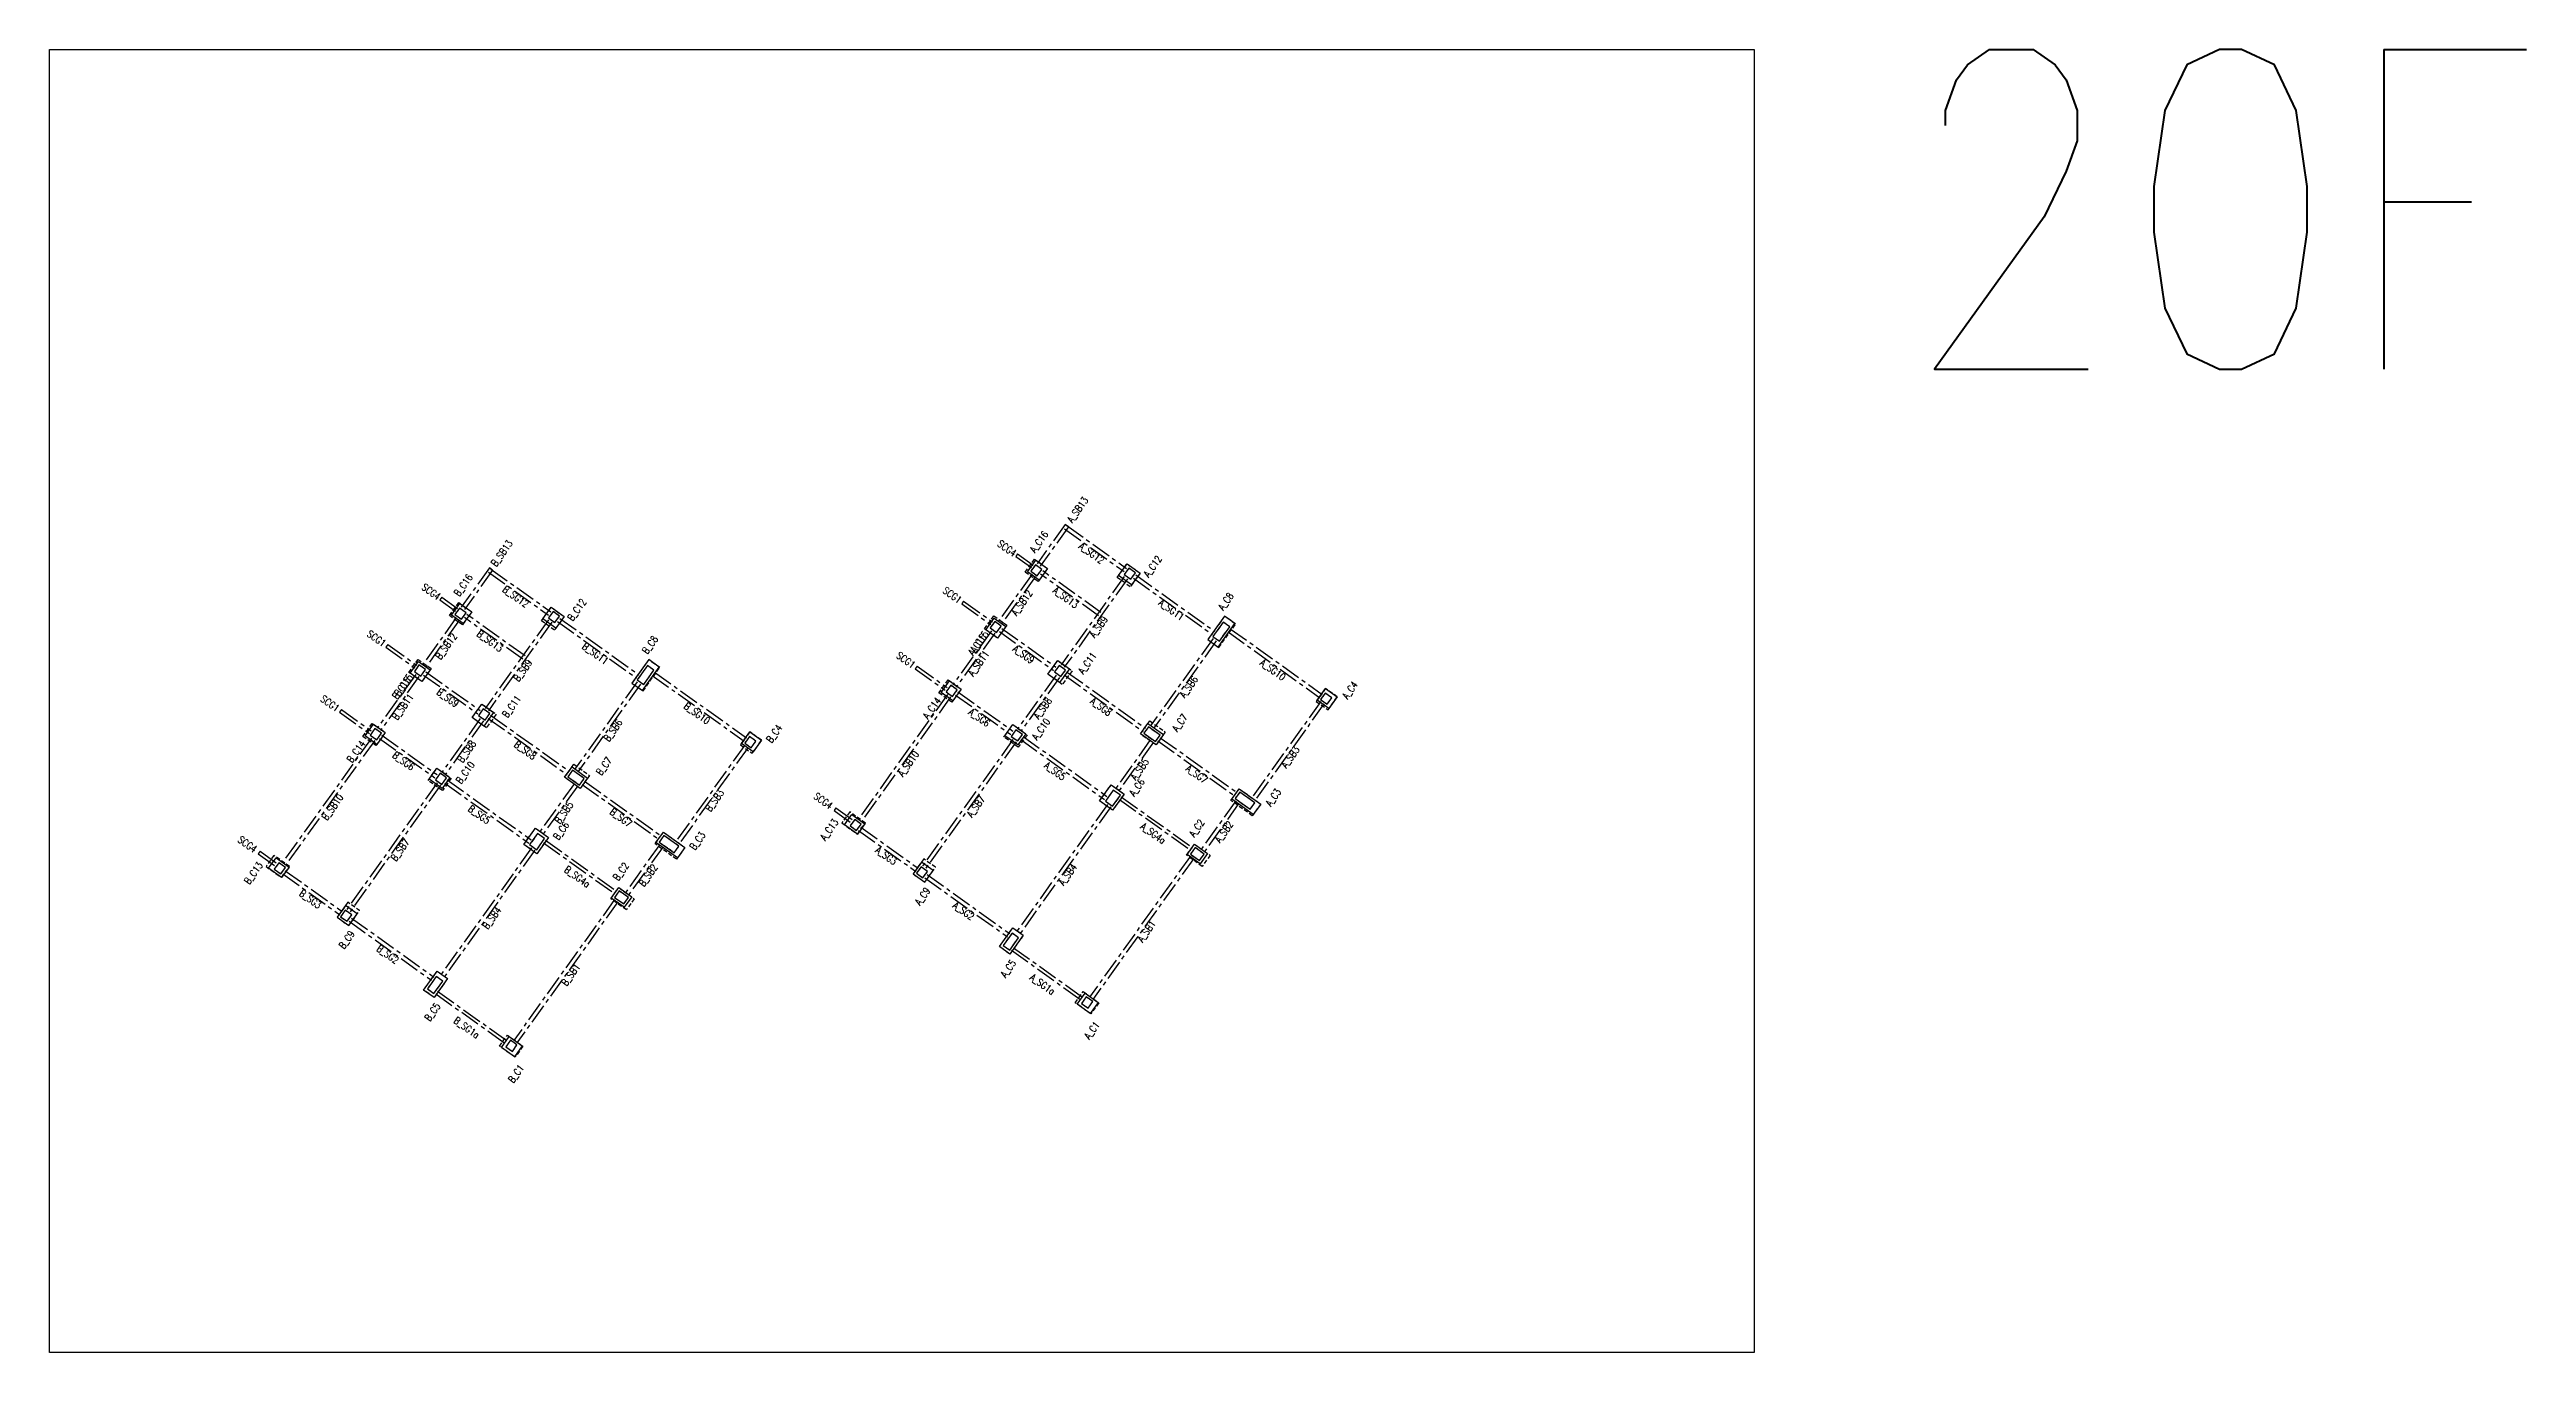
# Model space of a CAD drawing. Header units: millimetres. Extents: x 39613 to 69886, y 27475 to 191272.
# Drawn here: x 50002 to 65498, y 173961 to 182116 of the extents above; entities that cross this region are included whole.
import ezdxf
from ezdxf.enums import TextEntityAlignment as Align

# ---------------------------------------------------------------- set-up
doc = ezdxf.new("R2010")
doc.units = ezdxf.units.MM
doc.header["$LTSCALE"] = 100
doc.header["$MEASUREMENT"] = 0
doc.linetypes.add('CENTER', pattern=[2, 1.25, -0.25, 0.25, -0.25])
doc.linetypes.add('HIDDEN', pattern=[0.375, 0.25, -0.125])
for name, color, linetype in [('TC-COLUMN', 1, 'Continuous'), ('TC-TB', 2, 'Continuous'), ('TC-TC', 4, 'Continuous'), ('TC-虛柱', 4, 'HIDDEN'), ('TC-虛鋼柱', 4, 'HIDDEN'), ('TC-鋼柱', 11, 'Continuous'), ('TC-鋼粱', 183, 'CENTER')]:
    doc.layers.add(name, color=color, linetype=linetype)
doc.styles.get("Standard").update_dxf_attribs({"font": 'txt.shx', "width": 0.8, "bigfont": 'ae.shx'})

msp = doc.modelspace()

# ---------------------------------------------------------------- linework, layer by layer
at = {"layer": 'Defpoints'}
msp.add_lwpolyline([(60666.19, 182116.43), (60666.19, 173961.07), (50001.56, 173961.07), (50001.56, 182116.43)], close=True, dxfattribs=at)
at = {"layer": 'TC-COLUMN'}
for points in [[(56119.5, 178847.77), (56171.84, 178920.98), (56245.06, 178868.64), (56192.72, 178795.43)], [(56690.14, 178824.54), (56742.48, 178897.76), (56823.83, 178839.6), (56771.49, 178766.39)], [(52517.05, 178575.88), (52569.39, 178649.09), (52642.61, 178596.75), (52590.27, 178523.54)], [(53087.69, 178552.65), (53140.03, 178625.87), (53221.38, 178567.71), (53169.04, 178494.5)], [(55859.61, 178484.22), (55911.95, 178557.43), (55985.16, 178505.09), (55932.82, 178431.88)], [(57247.88, 178422.93), (57312.96, 178376.41), (57417.64, 178522.84), (57352.55, 178569.37)], [(52257.16, 178212.33), (52309.5, 178285.54), (52382.71, 178233.2), (52330.37, 178159.99)], [(53645.43, 178151.04), (53710.51, 178104.52), (53815.19, 178250.95), (53750.11, 178297.48)], [(56382.24, 178239.46), (56321.17, 178154.04), (56247.96, 178206.38), (56309.02, 178291.8)], [(55631.31, 178164.87), (55704.53, 178112.53), (55652.19, 178039.31), (55578.97, 178091.65)], [(57932.71, 178043.99), (57985.05, 178117.21), (58058.27, 178064.87), (58005.93, 177991.65)], [(52779.79, 177967.57), (52718.72, 177882.15), (52645.51, 177934.49), (52706.57, 178019.91)], [(56872.77, 177898.22), (56970.39, 177828.44), (56923.87, 177763.36), (56826.25, 177833.14)], [(52028.86, 177892.98), (52102.08, 177840.64), (52049.74, 177767.42), (51976.52, 177819.76)], [(54330.26, 177772.1), (54382.6, 177845.32), (54455.82, 177792.98), (54403.48, 177719.76)], [(56027.82, 177890.71), (56109.17, 177832.55), (56059.74, 177763.4), (55978.39, 177821.56)], [(52425.37, 177618.82), (52506.72, 177560.66), (52457.29, 177491.51), (52375.94, 177549.67)], [(53270.32, 177626.33), (53367.94, 177556.55), (53321.42, 177491.47), (53223.8, 177561.25)], [(56571.38, 177413.01), (56644.08, 177514.7), (56725.43, 177456.54), (56652.73, 177354.85)], [(54974.84, 177263.76), (55021.37, 177328.84), (55102.72, 177270.68), (55056.19, 177205.6)], [(52968.93, 177141.12), (53041.63, 177242.81), (53122.98, 177184.65), (53050.28, 177082.96)], [(57118.2, 177077.42), (57164.72, 177142.5), (57246.07, 177084.35), (57199.55, 177019.26)], [(51372.39, 176991.87), (51418.92, 177056.95), (51500.27, 176998.79), (51453.74, 176933.71)], [(55476.93, 176904.83), (55529.27, 176978.04), (55456.05, 177030.38), (55403.71, 176957.17)], [(53515.75, 176805.53), (53562.27, 176870.61), (53643.62, 176812.46), (53597.1, 176747.37)], [(51874.48, 176632.94), (51926.82, 176706.15), (51853.6, 176758.49), (51801.26, 176685.28)], [(55944.45, 176501.64), (56028.78, 176619.6), (56093.86, 176573.07), (56009.53, 176455.11)], [(52342, 176229.75), (52426.33, 176347.71), (52491.41, 176301.18), (52407.08, 176183.22)], [(56480.29, 176210.77), (56561.64, 176152.62), (56512.21, 176083.47), (56430.86, 176141.63)], [(52877.84, 175938.88), (52959.19, 175880.73), (52909.76, 175811.58), (52828.41, 175869.74)]]:
    msp.add_lwpolyline(points, close=True, dxfattribs=at)
for points in [[(57398.06, 177424.53), (57444.59, 177489.61), (57578.81, 177393.66), (57532.29, 177328.58), (57398.06, 177424.53)], [(53795.61, 177152.64), (53842.14, 177217.72), (53976.36, 177121.77), (53929.84, 177056.69), (53795.61, 177152.64)]]:
    msp.add_lwpolyline(points, dxfattribs=at)
at = {"layer": 'TC-虛柱'}
for points in [[(56105.55, 178845.45), (56163.71, 178926.8), (56245.06, 178868.64), (56186.9, 178787.29)], [(56681.41, 178812.34), (56742.48, 178897.76), (56823.83, 178839.6), (56762.76, 178754.19)], [(52503.1, 178573.56), (52561.26, 178654.91), (52642.61, 178596.75), (52584.45, 178515.4)], [(53078.96, 178540.45), (53140.03, 178625.87), (53221.38, 178567.71), (53160.31, 178482.3)], [(55851.47, 178490.03), (55909.63, 178571.38), (55990.98, 178513.23), (55932.82, 178431.88)], [(57247.88, 178422.93), (57317.03, 178373.5), (57421.7, 178519.94), (57352.55, 178569.37)], [(52249.02, 178218.14), (52307.18, 178299.49), (52388.53, 178241.34), (52330.37, 178159.99)], [(53645.43, 178151.04), (53714.58, 178101.61), (53819.25, 178248.05), (53750.11, 178297.48)], [(56398.51, 178227.83), (56337.44, 178142.41), (56247.96, 178206.38), (56309.02, 178291.8)], [(55623.18, 178170.68), (55704.53, 178112.53), (55646.37, 178031.17), (55565.02, 178089.33)], [(58058.27, 178064.87), (57985.05, 178117.21), (57926.9, 178035.86), (58000.11, 177983.52)], [(52020.73, 177898.79), (52102.08, 177840.64), (52043.92, 177759.28), (51962.57, 177817.44)], [(52796.06, 177955.94), (52734.99, 177870.52), (52645.51, 177934.49), (52706.57, 178019.91)], [(56884.4, 177914.49), (56982.02, 177844.71), (56923.87, 177763.36), (56826.25, 177833.14)], [(54455.82, 177792.98), (54382.6, 177845.32), (54324.45, 177763.97), (54397.66, 177711.63)], [(56117.31, 177826.74), (56062.06, 177749.45), (55972.57, 177813.42), (56027.82, 177890.71)], [(52514.86, 177554.85), (52459.61, 177477.56), (52370.12, 177541.53), (52425.37, 177618.82)], [(53281.95, 177642.6), (53379.57, 177572.82), (53321.42, 177491.47), (53223.8, 177561.25)], [(56571.38, 177413.01), (56644.08, 177514.7), (56725.43, 177456.54), (56652.73, 177354.85)], [(57392.25, 177416.4), (57444.59, 177489.61), (57578.81, 177393.66), (57526.47, 177320.44)], [(55105.62, 177274.75), (55008, 177344.53), (54958.57, 177275.39), (55056.19, 177205.6)], [(52968.93, 177141.12), (53041.63, 177242.81), (53122.98, 177184.65), (53050.28, 177082.96)], [(53789.8, 177144.51), (53842.14, 177217.72), (53976.36, 177121.77), (53924.02, 177048.55)], [(57262.34, 177072.71), (57212.91, 177003.57), (57115.29, 177073.35), (57164.72, 177142.5)], [(51503.17, 177002.86), (51405.55, 177072.64), (51356.12, 177003.5), (51453.74, 176933.71)], [(55476.93, 176904.83), (55543.81, 176998.38), (55470.59, 177050.72), (55403.71, 176957.17)], [(53659.89, 176800.82), (53610.46, 176731.68), (53512.84, 176801.46), (53562.27, 176870.61)], [(51874.48, 176632.94), (51941.36, 176726.49), (51868.14, 176778.83), (51801.26, 176685.28)], [(55944.45, 176501.64), (56028.78, 176619.6), (56093.86, 176573.07), (56009.53, 176455.11)], [(52342, 176229.75), (52426.33, 176347.71), (52491.41, 176301.18), (52407.08, 176183.22)], [(56565.71, 176149.71), (56516.28, 176080.56), (56418.66, 176150.35), (56468.09, 176219.5)], [(52963.26, 175877.82), (52913.83, 175808.67), (52816.21, 175878.46), (52865.64, 175947.61)]]:
    msp.add_lwpolyline(points, close=True, dxfattribs=at)
at = {"layer": 'TC-虛鋼柱'}
for points in [[(56181.1, 178822.17), (56210.18, 178862.84), (56169.5, 178891.92), (56140.43, 178851.24)], [(56765.69, 178801.27), (56794.77, 178841.94), (56754.09, 178871.02), (56725.01, 178830.34)], [(52578.65, 178550.28), (52607.73, 178590.95), (52567.05, 178620.03), (52537.98, 178579.35)], [(53163.24, 178529.38), (53192.32, 178570.05), (53151.64, 178599.13), (53122.56, 178558.45)], [(55927.03, 178466.75), (55956.1, 178507.43), (55915.43, 178536.51), (55886.35, 178495.83)], [(57385.09, 178503.09), (57344.41, 178532.16), (57280.44, 178442.68), (57321.11, 178413.6)], [(52324.58, 178194.86), (52353.65, 178235.54), (52312.98, 178264.62), (52283.9, 178223.94)], [(53782.64, 178231.2), (53741.96, 178260.27), (53677.99, 178170.79), (53718.66, 178141.71)], [(56329.33, 178191.24), (56358.4, 178231.92), (56317.73, 178260.99), (56288.65, 178220.32)], [(55651.04, 178067.79), (55680.12, 178108.47), (55639.44, 178137.54), (55610.36, 178096.87)], [(57994.32, 178018.39), (58023.39, 178059.07), (57982.72, 178088.15), (57953.64, 178047.47)], [(52726.88, 177919.35), (52755.95, 177960.03), (52715.28, 177989.1), (52686.2, 177948.43)], [(52048.59, 177795.9), (52077.67, 177836.58), (52036.99, 177865.65), (52007.91, 177824.98)], [(54391.87, 177746.5), (54420.94, 177787.18), (54380.27, 177816.26), (54351.19, 177775.58)], [(56059.17, 177788.4), (56088.25, 177829.07), (56047.57, 177858.15), (56018.49, 177817.47)], [(56920.39, 177784.28), (56949.46, 177824.96), (56876.25, 177877.3), (56847.17, 177836.62)], [(53317.94, 177512.39), (53347.01, 177553.07), (53273.8, 177605.41), (53244.72, 177564.73)], [(52456.72, 177516.51), (52485.8, 177557.18), (52445.12, 177586.26), (52416.04, 177545.58)], [(56652.16, 177379.85), (56701.59, 177448.99), (56656.85, 177480.98), (56607.42, 177411.83)], [(57512.55, 177361.13), (57541.63, 177401.8), (57448.07, 177468.68), (57419, 177428.01)], [(55050.68, 177227.98), (55079.76, 177268.65), (55039.08, 177297.73), (55010, 177257.06)], [(53049.71, 177107.96), (53099.14, 177177.1), (53054.4, 177209.09), (53004.97, 177139.94)], [(53910.1, 177089.24), (53939.18, 177129.91), (53845.62, 177196.79), (53816.55, 177156.12)], [(51448.23, 176956.09), (51477.31, 176996.77), (51436.63, 177025.84), (51407.55, 176985.17)], [(55465.31, 176931.57), (55494.39, 176972.24), (55453.71, 177001.32), (55424.64, 176960.65)], [(57196.07, 177040.19), (57225.15, 177080.87), (57168.2, 177121.57), (57139.12, 177080.9)], [(53593.62, 176768.3), (53622.7, 176808.98), (53565.75, 176849.69), (53536.67, 176809.01)], [(51862.86, 176659.68), (51891.94, 176700.35), (51851.27, 176729.43), (51822.19, 176688.76)], [(56008.96, 176480.11), (56064.21, 176557.39), (56023.54, 176586.47), (55968.29, 176509.18)], [(52406.51, 176208.22), (52461.76, 176285.5), (52421.09, 176314.58), (52365.84, 176237.29)], [(56499.44, 176117.19), (56528.52, 176157.86), (56487.84, 176186.94), (56458.76, 176146.26)], [(52896.99, 175845.3), (52926.07, 175885.97), (52885.39, 175915.05), (52856.31, 175874.37)]]:
    msp.add_lwpolyline(points, close=True, dxfattribs=at)
at = {"layer": 'TC-鋼柱'}
for points in [[(56181.1, 178822.17), (56210.18, 178862.84), (56169.5, 178891.92), (56140.43, 178851.24)], [(56765.69, 178801.27), (56794.77, 178841.94), (56754.09, 178871.02), (56725.01, 178830.34)], [(52578.65, 178550.28), (52607.73, 178590.95), (52567.05, 178620.03), (52537.98, 178579.35)], [(53163.24, 178529.38), (53192.32, 178570.05), (53151.64, 178599.13), (53122.56, 178558.45)], [(55927.03, 178466.75), (55956.1, 178507.43), (55915.43, 178536.51), (55886.35, 178495.83)], [(57385.09, 178503.09), (57344.41, 178532.16), (57280.44, 178442.68), (57321.11, 178413.6)], [(52324.58, 178194.86), (52353.65, 178235.54), (52312.98, 178264.62), (52283.9, 178223.94)], [(53782.64, 178231.2), (53741.96, 178260.27), (53677.99, 178170.79), (53718.66, 178141.71)], [(56329.33, 178191.24), (56358.4, 178231.92), (56317.73, 178260.99), (56288.65, 178220.32)], [(55651.04, 178067.79), (55680.12, 178108.47), (55639.44, 178137.54), (55610.36, 178096.87)], [(57994.32, 178018.39), (58023.39, 178059.07), (57982.72, 178088.15), (57953.64, 178047.47)], [(52726.88, 177919.35), (52755.95, 177960.03), (52715.28, 177989.1), (52686.2, 177948.43)], [(52048.59, 177795.9), (52077.67, 177836.58), (52036.99, 177865.65), (52007.91, 177824.98)], [(54391.87, 177746.5), (54420.94, 177787.18), (54380.27, 177816.26), (54351.19, 177775.58)], [(56059.17, 177788.4), (56088.25, 177829.07), (56047.57, 177858.15), (56018.49, 177817.47)], [(56920.39, 177784.28), (56949.46, 177824.96), (56876.25, 177877.3), (56847.17, 177836.62)], [(53317.94, 177512.39), (53347.01, 177553.07), (53273.8, 177605.41), (53244.72, 177564.73)], [(52456.72, 177516.51), (52485.8, 177557.18), (52445.12, 177586.26), (52416.04, 177545.58)], [(56652.16, 177379.85), (56701.59, 177448.99), (56656.85, 177480.98), (56607.42, 177411.83)], [(57512.55, 177361.13), (57541.63, 177401.8), (57448.07, 177468.68), (57419, 177428.01)], [(55050.68, 177227.98), (55079.76, 177268.65), (55039.08, 177297.73), (55010, 177257.06)], [(53049.71, 177107.96), (53099.14, 177177.1), (53054.4, 177209.09), (53004.97, 177139.94)], [(53910.1, 177089.24), (53939.18, 177129.91), (53845.62, 177196.79), (53816.55, 177156.12)], [(51448.23, 176956.09), (51477.31, 176996.77), (51436.63, 177025.84), (51407.55, 176985.17)], [(55465.31, 176931.57), (55494.39, 176972.24), (55453.71, 177001.32), (55424.64, 176960.65)], [(57196.07, 177040.19), (57225.15, 177080.87), (57168.2, 177121.57), (57139.12, 177080.9)], [(53593.62, 176768.3), (53622.7, 176808.98), (53565.75, 176849.69), (53536.67, 176809.01)], [(51862.86, 176659.68), (51891.94, 176700.35), (51851.27, 176729.43), (51822.19, 176688.76)], [(56008.96, 176480.11), (56064.21, 176557.39), (56023.54, 176586.47), (55968.29, 176509.18)], [(52406.51, 176208.22), (52461.76, 176285.5), (52421.09, 176314.58), (52365.84, 176237.29)], [(56499.44, 176117.19), (56528.52, 176157.86), (56487.84, 176186.94), (56458.76, 176146.26)], [(52896.99, 175845.3), (52926.07, 175885.97), (52885.39, 175915.05), (52856.31, 175874.37)]]:
    msp.add_lwpolyline(points, close=True, dxfattribs=at)
at = {"layer": 'TC-鋼粱'}
for p, q in [((56355.58, 179143.61), (56179.39, 178897.15)), ((56375.92, 179129.07), (56355.58, 179143.61)), ((56375.92, 179129.07), (56199.73, 178882.61)), ((56351.21, 179116), (56725.6, 178848.36)), ((56365.75, 179136.34), (56740.14, 178868.7)), ((52753.13, 178871.72), (52576.94, 178625.26)), ((52773.47, 178857.18), (52597.28, 178610.72)), ((52748.76, 178844.12), (53123.15, 178576.47)), ((52773.47, 178857.18), (52753.13, 178871.72)), ((52763.3, 178864.45), (53137.69, 178596.81)), ((56148.85, 178832.93), (55935.48, 178534.46)), ((56057.74, 178959.73), (56046.11, 178943.46)), ((56046.11, 178943.46), (56144.02, 178873.47)), ((56057.74, 178959.73), (56155.65, 178889.74)), ((56565.09, 178572.25), (56200.87, 178832.62)), ((56579.63, 178592.58), (56215.41, 178852.96)), ((56797.09, 178827.99), (57291.12, 178474.82)), ((52455.29, 178687.85), (52443.66, 178671.57)), ((52455.29, 178687.85), (52553.2, 178617.85)), ((56169.19, 178818.39), (55955.82, 178519.92)), ((56725.3, 178817.85), (56329.83, 178264.64)), ((56745.64, 178803.31), (56350.16, 178250.1)), ((56782.55, 178807.65), (57276.58, 178454.48)), ((52546.4, 178561.04), (52333.03, 178262.57)), ((52566.74, 178546.5), (52353.37, 178248.03)), ((52443.66, 178671.57), (52541.57, 178601.58)), ((52962.64, 178300.36), (52598.42, 178560.73)), ((52977.18, 178320.69), (52612.96, 178581.07)), ((53122.85, 178545.96), (52727.38, 177992.75)), ((53143.19, 178531.42), (52747.71, 177978.21)), ((53180.1, 178535.76), (53674.13, 178182.59)), ((53194.64, 178556.1), (53688.67, 178202.93)), ((55720.46, 178663.59), (55708.83, 178647.32)), ((55708.83, 178647.32), (55889.85, 178517.92)), ((55720.46, 178663.59), (55901.48, 178534.19)), ((52118.01, 178391.7), (52106.38, 178375.43)), ((52106.38, 178375.43), (52287.4, 178246.03)), ((52118.01, 178391.7), (52299.03, 178262.3)), ((55894.77, 178477.52), (55653.39, 178139.86)), ((55915.11, 178462.98), (55673.73, 178125.32)), ((55943.88, 178473.14), (56283.52, 178230.34)), ((55958.42, 178493.48), (56298.06, 178250.68)), ((57280.72, 178430.18), (56888.18, 177881.06)), ((57301.06, 178415.64), (56908.51, 177866.53)), ((57374.32, 178470.83), (57949.87, 178059.39)), ((57388.86, 178491.17), (57964.41, 178079.73)), ((52355.97, 178221.59), (52695.61, 177978.79)), ((53786.41, 178219.28), (54361.96, 177807.84)), ((55429.64, 178256.79), (55418.01, 178240.52)), ((55418.01, 178240.52), (55605.14, 178106.75)), ((55429.64, 178256.79), (55616.77, 178123.02)), ((56363.73, 178222.17), (56857.94, 177868.88)), ((52292.32, 178205.63), (52050.94, 177867.97)), ((52312.66, 178191.09), (52071.28, 177853.43)), ((52341.43, 178201.25), (52681.07, 177958.45)), ((53678.28, 178158.29), (53285.73, 177609.18)), ((53698.61, 178143.75), (53306.06, 177594.64)), ((53771.87, 178198.94), (54347.42, 177787.5)), ((55618.78, 178078.56), (55059.13, 177295.69)), ((55639.12, 178064.02), (55079.47, 177281.15)), ((55669.34, 178076.19), (56014.67, 177829.32)), ((55683.87, 178096.53), (56029.21, 177849.66)), ((56299.11, 178200.55), (56057.86, 177863.09)), ((56319.44, 178186.01), (56078.2, 177848.55)), ((56349.19, 178201.83), (56843.4, 177848.54)), ((51827.2, 177984.9), (51815.56, 177968.63)), ((51815.56, 177968.63), (52002.69, 177834.86)), ((51827.2, 177984.9), (52014.32, 177851.13)), ((52696.66, 177928.66), (52455.41, 177591.2)), ((52716.99, 177914.12), (52475.75, 177576.66)), ((52746.74, 177929.94), (53240.95, 177576.65)), ((52761.28, 177950.28), (53255.49, 177596.99)), ((57954.17, 178034.8), (57520.99, 177428.85)), ((57974.51, 178020.26), (57541.33, 177414.31)), ((52016.33, 177806.67), (51456.68, 177023.8)), ((52036.67, 177792.13), (51477.02, 177009.26)), ((52066.89, 177804.3), (52412.22, 177557.43)), ((52081.42, 177824.64), (52426.76, 177577.77)), ((54351.72, 177762.91), (53918.55, 177156.96)), ((54372.06, 177748.37), (53938.88, 177142.42)), ((56029.1, 177797.6), (55463.6, 177006.55)), ((56049.44, 177783.06), (55483.94, 176992.01)), ((56077.48, 177796.82), (56602.19, 177421.71)), ((56092.02, 177817.15), (56616.73, 177442.05)), ((56888.13, 177795.05), (56667.14, 177485.92)), ((56908.47, 177780.51), (56687.48, 177471.38)), ((56935.98, 177788.67), (57418.13, 177443.99)), ((56950.52, 177809.01), (57432.67, 177464.33)), ((52426.65, 177525.71), (51861.15, 176734.66)), ((52446.99, 177511.17), (51881.49, 176720.12)), ((52475.03, 177524.93), (52999.74, 177149.82)), ((52489.57, 177545.26), (53014.28, 177170.16)), ((53285.68, 177523.16), (53064.69, 177214.03)), ((53306.02, 177508.62), (53085.03, 177199.49)), ((53333.53, 177516.78), (53815.68, 177172.1)), ((53348.07, 177537.12), (53830.22, 177192.44)), ((56706.82, 177439.11), (57154.25, 177119.26)), ((54921.12, 177369.77), (54909.49, 177353.5)), ((54909.49, 177353.5), (55013.5, 177279.14)), ((54921.12, 177369.77), (55025.13, 177295.41)), ((56619.91, 177390.61), (56043.59, 176584.43)), ((56640.25, 177376.07), (56063.92, 176569.89)), ((56695.19, 177422.84), (57142.62, 177102.99)), ((57422.69, 177413.08), (57204.52, 177107.9)), ((57443.02, 177398.54), (57224.86, 177093.36)), ((53092.74, 177150.95), (53540.17, 176831.1)), ((53104.37, 177167.22), (53551.8, 176847.37)), ((53820.24, 177141.19), (53602.07, 176836.01)), ((53840.57, 177126.65), (53622.41, 176821.47)), ((55063.18, 177228.27), (55420.86, 176972.56)), ((55077.71, 177248.6), (55435.4, 176992.9)), ((51318.67, 177097.88), (51307.04, 177081.61)), ((51307.04, 177081.61), (51411.05, 177007.25)), ((51318.67, 177097.88), (51422.68, 177023.52)), ((51475.26, 176976.71), (51832.95, 176721.01)), ((53017.46, 177118.72), (52441.14, 176312.54)), ((53037.8, 177104.18), (52461.48, 176298)), ((57139.41, 177068.4), (56507.84, 176184.93)), ((57159.75, 177053.86), (56528.18, 176170.4)), ((51460.73, 176956.38), (51818.41, 176700.67)), ((55477.81, 176931.85), (55994.23, 176562.68)), ((55492.35, 176952.19), (56008.77, 176583.01)), ((51875.36, 176659.96), (52391.79, 176290.79)), ((51889.9, 176680.3), (52406.32, 176311.12)), ((53536.96, 176796.51), (52905.39, 175913.04)), ((53557.3, 176781.97), (52925.73, 175898.51)), ((56020.01, 176478.36), (56459.35, 176164.28)), ((56031.64, 176494.63), (56470.98, 176180.55)), ((52417.56, 176206.47), (52856.9, 175892.39)), ((52429.19, 176222.74), (52868.53, 175908.66))]:
    msp.add_line(p, q, dxfattribs=at)

# ---------------------------------------------------------------- texts
at = {"layer": 'Defpoints', "color": 3, "width": 0.8}
msp.add_text('20F', height=2000, rotation=360, dxfattribs=at).set_placement((61589.25, 182116.43), align=Align.TOP_LEFT)
at = {"layer": 'TC-TB', "width": 0.8}
for s, rotation, p in [('A_SB13', 54.440027, (56433.52, 179235.44)), ('B_SB13', 54.440027, (52831.07, 178963.55)), ('SCG4', 324.440027, (55991.68, 178994.73)), ('A_SG12', 324, (56520.73, 178964.08)), ('SCG4', 324.440027, (52389.23, 178722.84)), ('B_SG12', 324, (52918.28, 178692.19)), ('SCG1', 324.440027, (55649.56, 178701.98)), ('A_SB12', 54.440027, (56084.87, 178653.17)), ('A_SG13', 324, (56359.2, 178686.37)), ('A_SG11', 324, (57020.55, 178609.85)), ('A_SB9', 54.440027, (56564.46, 178502.58)), ('SCG1', 324.440027, (52047.11, 178430.09)), ('B_SB12', 54.440027, (52482.42, 178381.28)), ('B_SG13', 324, (52756.75, 178414.48)), ('B_SG11', 324, (53416.64, 178335.93)), ('A_SG9', 324, (56095.68, 178330.82)), ('B_SB9', 54.440027, (52962.01, 178230.69)), ('SCG1', 324.440027, (55358.75, 178295.18)), ('A_SB11', 54.440027, (55813.88, 178274.09)), ('A_SG10', 324, (57654.82, 178233.44)), ('SCG1', 324.440027, (51756.3, 178023.29)), ('B_SB11', 54.440027, (52211.43, 178002.2)), ('B_SG9', 324, (52493.23, 178058.93)), ('A_SB8', 54.440027, (56214.97, 177993.44)), ('A_SG8', 324, (56580.3, 178002.82)), ('A_SB6', 54.440027, (57128.61, 178127.13)), ('B_SB6', 54.440027, (53526.16, 177855.24)), ('B_SG10', 324, (54052.37, 177961.55)), ('A_SG6', 324, (55818.89, 177935.47)), ('B_SB8', 54.440027, (52610.78, 177722.8)), ('B_SG8', 324, (52977.85, 177730.93)), ('A_SB3', 54.440027, (57764.6, 177687.93)), ('B_SG6', 324, (52216.44, 177663.58)), ('A_SB10', 54.440027, (55374.4, 177646.42)), ('A_SG5', 324, (56292.43, 177600.13)), ('A_SB5', 54.440027, (56821.8, 177611.98)), ('A_SG7', 324, (57179.36, 177580.88)), ('B_SB10', 54.440027, (51771.95, 177374.53)), ('B_SB3', 54.440027, (54162.15, 177416.04)), ('SCG4', 324.439959, (54842.12, 177414.02)), ('A_SB7', 54.440027, (55796.91, 177378.22)), ('B_SG5', 324, (52689.98, 177328.24)), ('B_SB5', 54.440027, (53219.35, 177340.09)), ('B_SG7', 324, (53576.91, 177308.99)), ('A_SB2', 54.440027, (57349.04, 177219.79)), ('SCG4', 324.439959, (51239.67, 177142.13)), ('B_SB7', 54.440027, (52194.46, 177106.33)), ('A_SG3', 324, (55236.2, 177070.77)), ('A_SG4a', 324, (56906.1, 177210.61)), ('B_SG4a', 324, (53303.65, 176938.72)), ('B_SB2', 54.440027, (53746.59, 176947.9)), ('A_SB4', 54.440027, (56371.55, 176952.92)), ('B_SG3', 324, (51633.75, 176798.88)), ('B_SB4', 54.440027, (52769.1, 176681.03)), ('A_SG2', 324, (55720.03, 176724.89)), ('A_SB1', 54.440027, (56864.36, 176597.56)), ('B_SG2', 324, (52117.58, 176453)), ('B_SB1', 54.440027, (53261.91, 176325.67)), ('A_SG1a', 324, (56213.94, 176265.97)), ('B_SG1a', 324, (52611.49, 175994.08))]:
    msp.add_text(s, height=45, rotation=rotation, dxfattribs=at).set_placement(p, align=Align.MIDDLE_CENTER)
at = {"layer": 'TC-TC', "width": 0.8}
for s, p in [('A_C16', (56192.23, 179035.48)), ('B_C16', (52589.78, 178763.59)), ('A_C12', (56902.89, 178881.42)), ('B_C12', (53300.44, 178609.53)), ('A_C8', (57360.44, 178662.07)), ('B_C8', (53757.99, 178390.18)), ('A_C15', (55805.52, 178391.36)), ('A_C15', (55819.11, 178410.36)), ('A_C11', (56494.43, 178276.04)), ('B_C15', (52203.07, 178119.47)), ('B_C15', (52216.58, 178138.37)), ('B_C11', (52891.98, 178004.15)), ('A_C14', (55521.68, 177994.31)), ('A_C14', (55521.68, 177994.31)), ('A_C4', (58137.58, 178106.51)), ('A_C10', (56204.51, 177862.74)), ('A_C7', (57072.72, 177902.8)), ('B_C14', (51919.23, 177722.42)), ('B_C14', (51919.23, 177722.42)), ('B_C4', (54535.13, 177834.62)), ('B_C10', (52602.06, 177590.85)), ('B_C7', (53470.27, 177630.91)), ('A_C6', (56804.49, 177498.36)), ('A_C3', (57657.88, 177435.48)), ('B_C6', (53202.04, 177226.47)), ('A_C13', (54879.51, 177233.57)), ('A_C2', (57178.43, 177243.33)), ('B_C3', (54055.43, 177163.59)), ('B_C13', (51277.06, 176961.68)), ('B_C2', (53575.98, 176971.44)), ('A_C9', (55462.94, 176816.48)), ('B_C9', (51860.49, 176544.59)), ('A_C5', (55999.62, 176363.86)), ('B_C5', (52397.17, 176091.97)), ('A_C1', (56522.63, 175977.68)), ('B_C1', (52920.18, 175705.79))]:
    msp.add_text(s, height=45, rotation=54.440027, dxfattribs=at).set_placement(p, align=Align.MIDDLE_CENTER)

doc.saveas('drawing.dxf')
